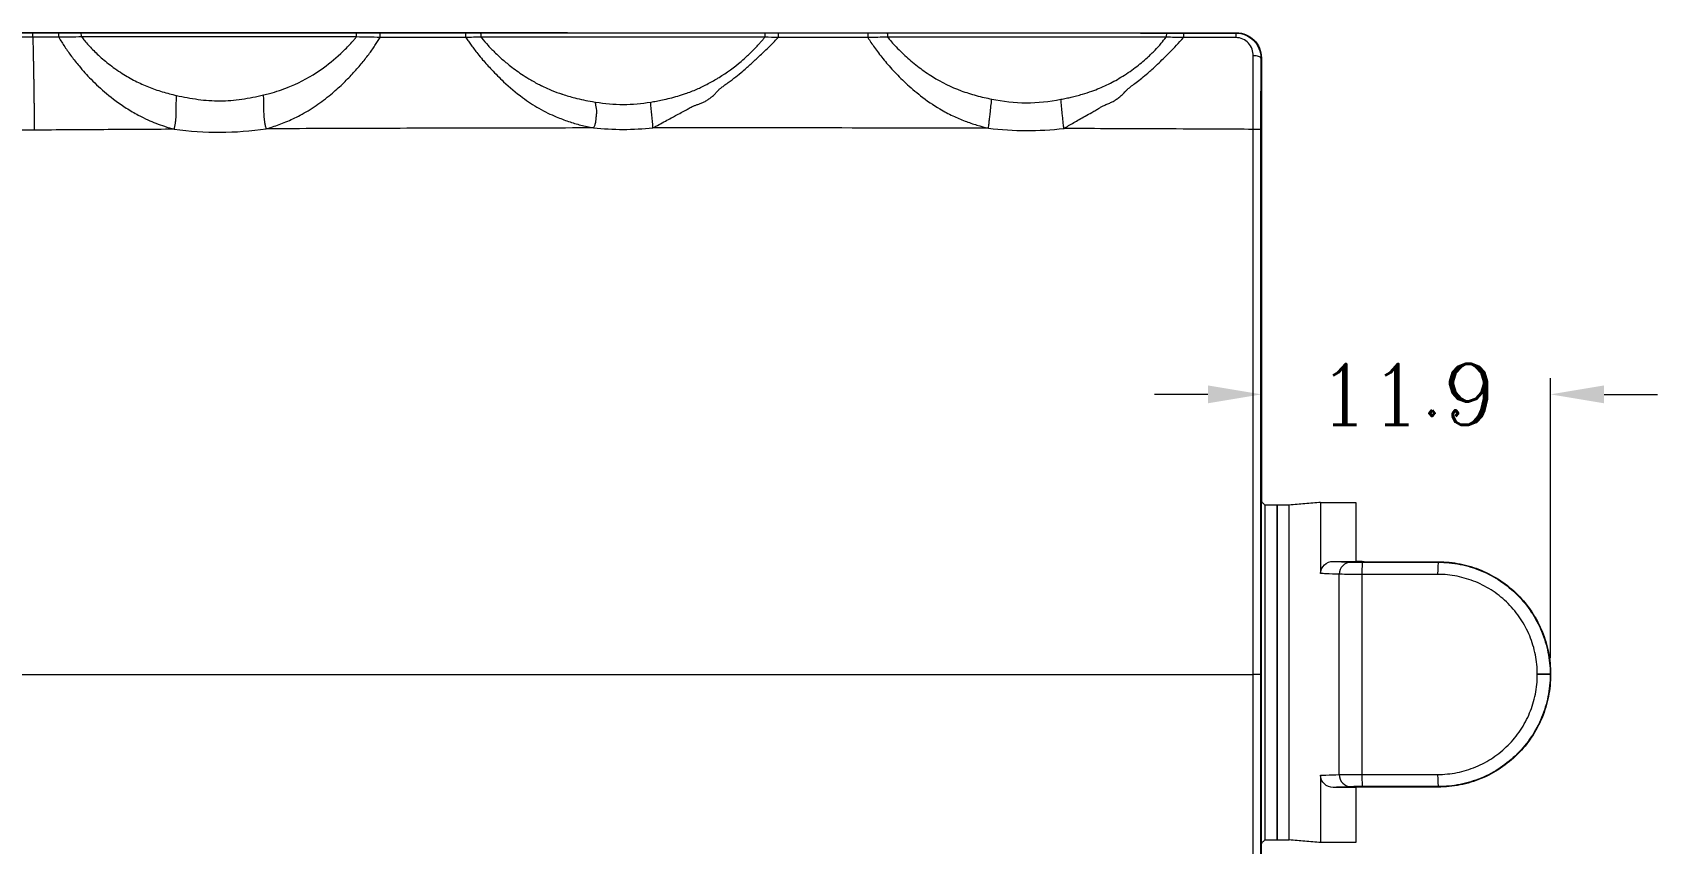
# Model space of a CAD drawing. Header units: millimetres. Extents: x -2408 to -1447, y -915 to -594.
# Drawn here: x -2339.3 to -2272.4, y -709.1 to -675.8 of the extents above; entities that cross this region are included whole.
import ezdxf

# ---------------------------------------------------------------- set-up
doc = ezdxf.new("R2010")
doc.units = ezdxf.units.MM
doc.layers.get('0').update_dxf_attribs({"linetype": 'CONTINUOUS'})
doc.layers.get('Defpoints').update_dxf_attribs({"linetype": 'CONTINUOUS'})
doc.layers.add('3', color=7, linetype='CONTINUOUS', true_color=0xffffff)
doc.styles.add('ROMANC', font='romanc.shx', dxfattribs={"bigfont": 'gbcbig.shx'})
doc.dimstyles.new('YanXiu', dxfattribs={"dimtxt": 2.5, "dimasz": 2.2, "dimexe": 0.66, "dimexo": 0.66, "dimgap": 0.66, "dimtad": 0, "dimdsep": 46, "dimtxsty": 'ROMANC', "dimcen": 0, "dimclrd": 256, "dimclre": 131, "dimclrt": 42, "dimazin": 2, "dimtfac": 1, "dimtofl": 0, "dimtmove": 0, "dimatfit": 3, "dimfxl": 0, "dimlwd": 5, "dimlwe": 5, "dimarcsym": 0})

# ---------------------------------------------------------------- blocks, each defined once
blk = doc.blocks.new('*D79')
at = {"color": 131, "lineweight": 5}
for p, q in [((1121.553, 657.045), (1121.553, 677.011)), ((1133.454, 665.505), (1133.454, 677.011))]:
    blk.add_line(p, q, dxfattribs=at)
at = {"lineweight": 5}
for p, q in [((1119.353, 676.351), (1117.153, 676.351)), ((1135.654, 676.351), (1137.854, 676.351))]:
    blk.add_line(p, q, dxfattribs=at)
for points in [[(1119.353, 676.718), (1119.353, 675.985), (1121.553, 676.351)], [(1135.654, 676.718), (1135.654, 675.985), (1133.454, 676.351)]]:
    blk.add_solid(points)
at = {"layer": 'Defpoints', "color": 0}
for p in [(1133.454, 676.351), (1133.454, 664.845, 35), (1121.553, 656.385, 35)]:
    blk.add_point(p, dxfattribs=at)
at = {"color": 42, "insert": (1127.504, 676.351), "char_height": 2.5, "attachment_point": 5, "style": 'ROMANC'}
blk.add_mtext('11.9', dxfattribs=at)

msp = doc.modelspace()

# ---------------------------------------------------------------- linework, layer by layer
at = {"layer": '3', "color": 7, "linetype": 'Continuous', "lineweight": 5}
for p, q in [((-2288.567, -695.201, 35), (-2288.567, -708.976, 35)), ((-2288.067, -708.967, 35), (-2288.067, -695.21, 35)), ((-2281.433, -697.553, 35), (-2281.433, -697.534, 35)), ((-2344.671, -702.167, 35), (-2289.055, -702.167, 35)), ((-2288.744, -702.167, 35), (-2289.055, -702.167, 35)), ((-2276.828, -702.157, 35), (-2277.357, -702.157, 35)), ((-2277.357, -702.177, 35), (-2277.357, -702.157, 35)), ((-2276.828, -702.177, 35), (-2277.357, -702.177, 35)), ((-2276.809, -702.157, 35), (-2276.828, -702.157, 35)), ((-2276.828, -702.157, 35), (-2276.828, -702.177, 35)), ((-2276.828, -702.177, 35), (-2276.809, -702.177, 35)), ((-2276.809, -702.157, 35), (-2276.809, -702.177, 35)), ((-2281.433, -706.801, 35), (-2281.433, -706.781, 35))]:
    msp.add_line(p, q, dxfattribs=at)
for centre, major_axis, ratio, start_param, end_param in [((-2289.756, -676.093, 35), (0, 0.3), 0.034292, 0.008732, 1.18412), ((-2289.036, -676.82, 35), (0.3, -0.002), 0.302537, 0.018312, 1.606648), ((-2285.02, -698.05, 35), (0.02, 0.5), 0.978113, 0.041951, 1.610555), ((-2284.554, -698.053, 35), (0, 0.5), 0.045044, 0.008758, 1.570796), ((-2281.433, -698.053, 35), (0, 0.5), 0.050222, 0.008764, 1.570796), ((-2285.02, -706.285, 35), (0.02, -0.5), 0.978113, 4.67263, 6.241234), ((-2284.554, -706.281, 35), (0, -0.5), 0.045044, 4.712389, 6.274427), ((-2281.433, -706.281, 35), (0, -0.5), 0.050222, 4.712389, 6.27446)]:
    msp.add_ellipse(centre, major_axis=major_axis, ratio=ratio, start_param=start_param, end_param=end_param, dxfattribs=at)
for points, knots in [([(-2344.791, -675.771, 35), (-2335.624, -675.773, 35), (-2326.45, -675.775, 35), (-2308.088, -675.779, 35), (-2298.91, -675.78, 35), (-2289.735, -675.782, 35)], [0, 0, 0, 0, 0.5, 0.5, 1, 1, 1, 1]), ([(-2339.274, -675.968, 35), (-2339.275, -675.914, 35), (-2339.277, -675.867, 35), (-2339.281, -675.801, 35), (-2339.284, -675.783, 35), (-2339.286, -675.783, 35)], [0, 0, 0, 0, 0.5, 0.5, 1, 1, 1, 1]), ([(-2338.203, -675.969, 35), (-2338.203, -675.914, 35), (-2338.205, -675.867, 35), (-2338.209, -675.802, 35), (-2338.211, -675.783, 35), (-2338.214, -675.783, 35)], [0, 0, 0, 0, 0.5, 0.5, 1, 1, 1, 1]), ([(-2338.203, -675.969, 35), (-2338.163, -676.033, 35), (-2338.085, -676.164, 35), (-2337.958, -676.36, 35), (-2337.823, -676.557, 35), (-2337.681, -676.754, 35), (-2337.53, -676.95, 35), (-2337.271, -677.271, 35), (-2336.858, -677.729, 35), (-2336.217, -678.322, 35), (-2335.559, -678.809, 35), (-2334.974, -679.152, 35), (-2334.562, -679.353, 35), (-2334.201, -679.505, 35), (-2333.841, -679.636, 35), (-2333.587, -679.71, 35), (-2333.454, -679.75, 35)], [0, 0, 0, 0, 0.038024, 0.076696, 0.11597, 0.155785, 0.196113, 0.236962, 0.356436, 0.493457, 0.655092, 0.746237, 0.816785, 0.873909, 0.933332, 1, 1, 1, 1]), ([(-2337.306, -675.783, 35), (-2336.366, -675.782, 35), (-2335.421, -675.782, 35), (-2333.528, -675.781, 35), (-2332.58, -675.781, 35), (-2329.732, -675.782, 35), (-2327.83, -675.783, 35), (-2325.936, -675.785, 35)], [0, 0, 0, 0, 0.25, 0.25, 0.5, 0.5, 1, 1, 1, 1]), ([(-2337.268, -675.951, 35), (-2337.271, -675.901, 35), (-2337.277, -675.858, 35), (-2337.29, -675.799, 35), (-2337.298, -675.783, 35), (-2337.306, -675.783, 35)], [0, 0, 0, 0, 0.5, 0.5, 1, 1, 1, 1]), ([(-2325.957, -675.954, 35), (-2327.841, -675.949, 35), (-2329.733, -675.95, 35), (-2332.566, -675.949, 35), (-2333.51, -675.948, 35), (-2335.393, -675.949, 35), (-2336.332, -675.949, 35), (-2337.268, -675.951, 35)], [0, 0, 0, 0, 0.5, 0.5, 0.75, 0.75, 1, 1, 1, 1]), ([(-2337.268, -675.951, 35), (-2337.224, -676.005, 35), (-2337.134, -676.119, 35), (-2336.983, -676.292, 35), (-2336.811, -676.474, 35), (-2336.617, -676.664, 35), (-2336.399, -676.86, 35), (-2336.157, -677.059, 35), (-2335.888, -677.259, 35), (-2335.524, -677.503, 35), (-2335.069, -677.764, 35), (-2334.517, -678.017, 35), (-2334.041, -678.18, 35), (-2333.654, -678.29, 35), (-2333.457, -678.337, 35), (-2333.364, -678.359, 35)], [0, 0, 0, 0, 0.046088, 0.096334, 0.150755, 0.209386, 0.272266, 0.339431, 0.410915, 0.486745, 0.619029, 0.744348, 0.871978, 0.938719, 1, 1, 1, 1]), ([(-2329.775, -678.337, 35), (-2329.694, -678.317, 35), (-2329.474, -678.263, 35), (-2329.137, -678.161, 35), (-2328.791, -678.036, 35), (-2328.162, -677.771, 35), (-2327.374, -677.303, 35), (-2326.69, -676.73, 35), (-2326.321, -676.362, 35), (-2326.166, -676.197, 35), (-2326.046, -676.061, 35), (-2325.985, -675.988, 35), (-2325.957, -675.954, 35)], [0, 0, 0, 0, 0.053763, 0.146219, 0.22807, 0.291792, 0.588506, 0.818584, 0.877217, 0.93572, 0.969995, 1, 1, 1, 1]), ([(-2329.668, -679.731, 35), (-2329.581, -679.705, 35), (-2329.403, -679.652, 35), (-2329.132, -679.557, 35), (-2328.85, -679.446, 35), (-2328.56, -679.318, 35), (-2328.255, -679.166, 35), (-2327.938, -678.986, 35), (-2327.617, -678.779, 35), (-2327.305, -678.554, 35), (-2326.938, -678.263, 35), (-2326.536, -677.903, 35), (-2326.121, -677.481, 35), (-2325.762, -677.073, 35), (-2325.454, -676.685, 35), (-2325.195, -676.322, 35), (-2325.048, -676.085, 35), (-2324.979, -675.974, 35)], [0, 0, 0, 0, 0.043731, 0.089775, 0.138242, 0.189232, 0.242768, 0.302326, 0.364872, 0.426441, 0.48836, 0.591526, 0.687663, 0.776647, 0.858408, 0.932969, 1, 1, 1, 1]), ([(-2325.957, -675.954, 35), (-2325.955, -675.904, 35), (-2325.952, -675.861, 35), (-2325.944, -675.802, 35), (-2325.94, -675.786, 35), (-2325.936, -675.785, 35)], [0, 0, 0, 0, 0.5, 0.5, 1, 1, 1, 1]), ([(-2324.979, -675.973, 35), (-2324.979, -675.919, 35), (-2324.98, -675.871, 35), (-2324.982, -675.805, 35), (-2324.983, -675.786, 35), (-2324.984, -675.786, 35)], [0, 0, 0, 0, 0.5, 0.5, 1, 1, 1, 1]), ([(-2321.446, -675.975, 35), (-2321.446, -675.92, 35), (-2321.447, -675.872, 35), (-2321.448, -675.805, 35), (-2321.449, -675.787, 35), (-2321.45, -675.786, 35)], [0, 0, 0, 0, 0.5, 0.5, 1, 1, 1, 1]), ([(-2321.446, -675.975, 35), (-2321.412, -676.028, 35), (-2321.342, -676.135, 35), (-2321.229, -676.297, 35), (-2321.103, -676.467, 35), (-2320.948, -676.666, 35), (-2320.712, -676.949, 35), (-2320.361, -677.337, 35), (-2319.829, -677.873, 35), (-2319.185, -678.414, 35), (-2318.562, -678.829, 35), (-2318.088, -679.079, 35), (-2317.683, -679.263, 35), (-2317.23, -679.431, 35), (-2316.721, -679.585, 35), (-2316.376, -679.659, 35), (-2316.204, -679.696, 35)], [0, 0, 0, 0, 0.029862, 0.060737, 0.092584, 0.128452, 0.177513, 0.26254, 0.367707, 0.520417, 0.641271, 0.703952, 0.761117, 0.841305, 0.920832, 1, 1, 1, 1]), ([(-2320.851, -675.786, 35), (-2320.846, -675.787, 35), (-2320.842, -675.804, 35), (-2320.835, -675.866, 35), (-2320.832, -675.911, 35), (-2320.83, -675.963, 35)], [0, 0, 0, 0, 0.5, 0.5, 1, 1, 1, 1]), ([(-2320.851, -675.786, 35), (-2319.875, -675.786, 35), (-2318.898, -675.786, 35), (-2316.945, -675.786, 35), (-2315.969, -675.786, 35), (-2314.016, -675.786, 35), (-2313.039, -675.786, 35), (-2311.085, -675.787, 35), (-2310.108, -675.788, 35), (-2309.131, -675.789, 35)], [0, 0, 0, 0, 0.25, 0.25, 0.5, 0.5, 0.75, 0.75, 1, 1, 1, 1]), ([(-2309.15, -675.966, 35), (-2310.122, -675.964, 35), (-2311.095, -675.964, 35), (-2313.043, -675.964, 35), (-2314.016, -675.964, 35), (-2315.965, -675.964, 35), (-2316.939, -675.963, 35), (-2318.886, -675.963, 35), (-2319.858, -675.962, 35), (-2320.83, -675.963, 35)], [0, 0, 0, 0, 0.25, 0.25, 0.5, 0.5, 0.75, 0.75, 1, 1, 1, 1]), ([(-2320.83, -675.963, 35), (-2320.82, -675.976, 35), (-2320.727, -676.091, 35), (-2320.532, -676.315, 35), (-2320.274, -676.578, 35), (-2320.084, -676.755, 35), (-2319.884, -676.934, 35), (-2319.577, -677.191, 35), (-2319.174, -677.479, 35), (-2318.755, -677.74, 35), (-2318.504, -677.877, 35), (-2318.346, -677.955, 35), (-2318.228, -678.012, 35), (-2317.983, -678.125, 35), (-2317.713, -678.23, 35), (-2317.535, -678.29, 35), (-2317.496, -678.304, 35), (-2317.481, -678.309, 35), (-2317.309, -678.367, 35), (-2316.9, -678.485, 35), (-2316.447, -678.58, 35), (-2316.159, -678.626, 35), (-2316.116, -678.632, 35), (-2316.113, -678.632, 35)], [0, 0, 0, 0, 0.009028, 0.083222, 0.1645, 0.211318, 0.22542, 0.310527, 0.428173, 0.492536, 0.57589, 0.581583, 0.587093, 0.646193, 0.726655, 0.742174, 0.746624, 0.748733, 0.750631, 0.843947, 0.976781, 0.998358, 1, 1, 1, 1]), ([(-2313.845, -678.63, 35), (-2313.767, -678.618, 35), (-2313.606, -678.592, 35), (-2313.342, -678.54, 35), (-2313.049, -678.472, 35), (-2312.733, -678.386, 35), (-2312.361, -678.267, 35), (-2311.957, -678.111, 35), (-2311.516, -677.902, 35), (-2311.215, -677.733, 35), (-2310.733, -677.437, 35), (-2310.311, -677.128, 35), (-2309.901, -676.763, 35), (-2309.701, -676.573, 35), (-2309.548, -676.42, 35), (-2309.434, -676.297, 35), (-2309.372, -676.228, 35), (-2309.316, -676.164, 35), (-2309.238, -676.074, 35), (-2309.178, -676, 35), (-2309.15, -675.966, 35)], [0, 0, 0, 0, 0.042308, 0.087383, 0.144582, 0.204167, 0.263544, 0.354407, 0.436939, 0.526383, 0.540293, 0.742988, 0.808334, 0.840514, 0.894759, 0.9274, 0.933559, 0.946416, 0.975094, 1, 1, 1, 1]), ([(-2313.751, -679.694, 35), (-2313.668, -679.648, 35), (-2313.496, -679.553, 35), (-2313.244, -679.419, 35), (-2313.018, -679.296, 35), (-2312.807, -679.176, 35), (-2312.595, -679.068, 35), (-2312.392, -678.96, 35), (-2312.246, -678.873, 35), (-2312.138, -678.816, 35), (-2312.042, -678.776, 35), (-2311.929, -678.734, 35), (-2311.801, -678.693, 35), (-2311.668, -678.638, 35), (-2311.538, -678.567, 35), (-2311.413, -678.483, 35), (-2311.291, -678.385, 35), (-2311.187, -678.284, 35), (-2311.104, -678.195, 35), (-2311.045, -678.134, 35), (-2311.001, -678.087, 35), (-2310.933, -678.034, 35), (-2310.818, -677.947, 35), (-2310.609, -677.799, 35), (-2310.346, -677.6, 35), (-2310.086, -677.388, 35), (-2309.876, -677.206, 35), (-2309.655, -677, 35), (-2309.369, -676.731, 35), (-2308.985, -676.384, 35), (-2308.735, -676.121, 35), (-2308.601, -675.979, 35)], [0, 0, 0, 0, 0.043911, 0.091385, 0.132139, 0.163357, 0.204102, 0.24261, 0.26967, 0.283211, 0.299277, 0.31797, 0.339283, 0.361589, 0.384372, 0.40777, 0.431907, 0.456894, 0.475408, 0.48864, 0.49658, 0.505437, 0.52892, 0.563673, 0.624833, 0.682717, 0.721027, 0.755062, 0.825255, 0.906359, 1, 1, 1, 1]), ([(-2309.131, -675.789, 35), (-2309.135, -675.789, 35), (-2309.139, -675.806, 35), (-2309.145, -675.869, 35), (-2309.148, -675.914, 35), (-2309.15, -675.965, 35)], [0, 0, 0, 0, 0.5, 0.5, 1, 1, 1, 1]), ([(-2308.602, -675.789, 35), (-2308.602, -675.79, 35), (-2308.602, -675.808, 35), (-2308.603, -675.875, 35), (-2308.603, -675.923, 35), (-2308.603, -675.977, 35)], [0, 0, 0, 0, 0.5, 0.5, 1, 1, 1, 1]), ([(-2304.905, -675.79, 35), (-2304.905, -675.79, 35), (-2304.906, -675.809, 35), (-2304.907, -675.875, 35), (-2304.907, -675.923, 35), (-2304.908, -675.978, 35)], [0, 0, 0, 0, 0.5, 0.5, 1, 1, 1, 1]), ([(-2304.908, -675.978, 35), (-2304.866, -676.045, 35), (-2304.778, -676.183, 35), (-2304.632, -676.394, 35), (-2304.467, -676.617, 35), (-2304.284, -676.849, 35), (-2304.08, -677.09, 35), (-2303.856, -677.339, 35), (-2303.611, -677.596, 35), (-2303.343, -677.856, 35), (-2303.05, -678.118, 35), (-2302.596, -678.491, 35), (-2302.052, -678.867, 35), (-2301.431, -679.198, 35), (-2300.918, -679.413, 35), (-2300.428, -679.583, 35), (-2300.101, -679.668, 35), (-2299.941, -679.71, 35)], [0, 0, 0, 0, 0.038653, 0.080327, 0.12492, 0.172295, 0.222425, 0.275378, 0.331217, 0.38988, 0.451285, 0.515386, 0.664611, 0.75875, 0.842833, 0.923131, 1, 1, 1, 1]), ([(-2304.114, -675.79, 35), (-2302.192, -675.789, 35), (-2300.271, -675.788, 35), (-2297.394, -675.789, 35), (-2296.435, -675.789, 35), (-2294.519, -675.79, 35), (-2293.561, -675.791, 35), (-2292.603, -675.792, 35)], [0, 0, 0, 0, 0.5, 0.5, 0.75, 0.75, 1, 1, 1, 1]), ([(-2304.113, -675.79, 35), (-2304.109, -675.79, 35), (-2304.105, -675.807, 35), (-2304.099, -675.868, 35), (-2304.096, -675.912, 35), (-2304.094, -675.963, 35)], [0, 0, 0, 0, 0.5, 0.5, 1, 1, 1, 1]), ([(-2292.635, -675.964, 35), (-2293.585, -675.962, 35), (-2294.538, -675.962, 35), (-2296.447, -675.962, 35), (-2297.403, -675.962, 35), (-2300.271, -675.962, 35), (-2302.186, -675.96, 35), (-2304.094, -675.963, 35)], [0, 0, 0, 0, 0.25, 0.25, 0.5, 0.5, 1, 1, 1, 1]), ([(-2304.094, -675.963, 35), (-2304.052, -676.013, 35), (-2303.96, -676.125, 35), (-2303.782, -676.323, 35), (-2303.568, -676.542, 35), (-2303.238, -676.852, 35), (-2302.81, -677.209, 35), (-2302.081, -677.713, 35), (-2301.384, -678.061, 35), (-2300.762, -678.271, 35), (-2300.445, -678.363, 35), (-2300.127, -678.443, 35), (-2299.913, -678.487, 35), (-2299.808, -678.508, 35)], [0, 0, 0, 0, 0.040247, 0.088155, 0.161118, 0.224366, 0.358278, 0.489857, 0.745427, 0.808981, 0.872652, 0.937722, 1, 1, 1, 1]), ([(-2296.963, -678.518, 35), (-2296.891, -678.504, 35), (-2296.748, -678.476, 35), (-2296.533, -678.428, 35), (-2296.308, -678.372, 35), (-2296.024, -678.293, 35), (-2295.605, -678.158, 35), (-2295.068, -677.939, 35), (-2294.471, -677.614, 35), (-2293.91, -677.234, 35), (-2293.449, -676.851, 35), (-2293.099, -676.51, 35), (-2292.844, -676.23, 35), (-2292.701, -676.048, 35), (-2292.635, -675.964, 35)], [0, 0, 0, 0, 0.042028, 0.084523, 0.127479, 0.175857, 0.254791, 0.38194, 0.510707, 0.647617, 0.774893, 0.860694, 0.9357, 1, 1, 1, 1]), ([(-2296.843, -679.719, 35), (-2296.778, -679.679, 35), (-2296.643, -679.596, 35), (-2296.43, -679.472, 35), (-2296.199, -679.342, 35), (-2295.952, -679.205, 35), (-2295.722, -679.078, 35), (-2295.532, -678.968, 35), (-2295.395, -678.885, 35), (-2295.277, -678.81, 35), (-2295.142, -678.748, 35), (-2294.994, -678.69, 35), (-2294.844, -678.623, 35), (-2294.707, -678.542, 35), (-2294.573, -678.447, 35), (-2294.446, -678.338, 35), (-2294.339, -678.229, 35), (-2294.259, -678.147, 35), (-2294.208, -678.095, 35), (-2294.143, -678.042, 35), (-2294.032, -677.954, 35), (-2293.851, -677.818, 35), (-2293.628, -677.642, 35), (-2293.412, -677.459, 35), (-2293.19, -677.273, 35), (-2292.977, -677.07, 35), (-2292.735, -676.832, 35), (-2292.475, -676.575, 35), (-2292.197, -676.29, 35), (-2292.014, -676.086, 35), (-2291.919, -675.979, 35)], [0, 0, 0, 0, 0.036481, 0.075714, 0.117778, 0.162755, 0.210715, 0.243029, 0.267743, 0.286859, 0.309871, 0.338199, 0.362843, 0.388142, 0.414245, 0.441285, 0.468279, 0.487151, 0.496233, 0.503167, 0.527492, 0.563692, 0.611982, 0.663493, 0.699871, 0.75151, 0.805471, 0.86455, 0.929199, 1, 1, 1, 1]), ([(-2292.603, -675.792, 35), (-2292.61, -675.792, 35), (-2292.616, -675.809, 35), (-2292.627, -675.869, 35), (-2292.632, -675.913, 35), (-2292.635, -675.964, 35)], [0, 0, 0, 0, 0.5, 0.5, 1, 1, 1, 1]), ([(-2291.91, -675.792, 35), (-2291.912, -675.793, 35), (-2291.914, -675.811, 35), (-2291.917, -675.877, 35), (-2291.918, -675.925, 35), (-2291.918, -675.979, 35)], [0, 0, 0, 0, 0.5, 0.5, 1, 1, 1, 1]), ([(-2289.046, -676.729, 35), (-2289.045, -676.633, 35), (-2289.062, -676.54, 35), (-2289.13, -676.363, 35), (-2289.179, -676.281, 35), (-2289.309, -676.14, 35), (-2289.388, -676.082, 35), (-2289.566, -676.001, 35), (-2289.664, -675.979, 35), (-2289.765, -675.979, 35)], [0, 0, 0, 0, 0.25, 0.25, 0.5, 0.5, 0.75, 0.75, 1, 1, 1, 1]), ([(-2289.756, -675.793, 35), (-2289.48, -675.793, 35), (-2289.214, -675.908, 35), (-2288.934, -676.194, 35), (-2288.861, -676.307, 35), (-2288.761, -676.554, 35), (-2288.735, -676.685, 35), (-2288.736, -676.82, 35)], [0, 0, 0, 0, 0.5, 0.5, 0.75, 0.75, 1, 1, 1, 1]), ([(-2289.735, -675.782, 35), (-2289.6, -675.782, 35), (-2289.467, -675.809, 35), (-2289.219, -675.912, 35), (-2289.106, -675.988, 35), (-2288.822, -676.271, 35), (-2288.711, -676.537, 35), (-2288.711, -676.807, 35)], [0, 0, 0, 0, 0.25, 0.25, 0.5, 0.5, 1, 1, 1, 1]), ([(-2289.055, -679.754, 35), (-2289.055, -679.241, 35), (-2289.054, -678.731, 35), (-2289.051, -677.719, 35), (-2289.049, -677.218, 35), (-2289.046, -676.729, 35)], [0, 0, 0, 0, 0.5, 0.5, 1, 1, 1, 1]), ([(-2288.736, -676.82, 35), (-2288.738, -677.295, 35), (-2288.74, -677.78, 35), (-2288.743, -678.762, 35), (-2288.744, -679.256, 35), (-2288.744, -679.754, 35)], [0, 0, 0, 0, 0.5, 0.5, 1, 1, 1, 1]), ([(-2288.711, -676.807, 35), (-2288.715, -676.809, 35), (-2288.719, -676.811, 35), (-2288.727, -676.816, 35), (-2288.731, -676.818, 35), (-2288.736, -676.82, 35)], [0, 0, 0, 0, 0.473784, 0.473784, 1, 1, 1, 1]), ([(-2333.454, -679.75, 35), (-2333.444, -679.704, 35), (-2333.423, -679.614, 35), (-2333.401, -679.476, 35), (-2333.385, -679.337, 35), (-2333.374, -679.197, 35), (-2333.37, -679.025, 35), (-2333.369, -678.822, 35), (-2333.366, -678.589, 35), (-2333.364, -678.436, 35), (-2333.364, -678.359, 35)], [0, 0, 0, 0, 0.098543, 0.197315, 0.296482, 0.396202, 0.49662, 0.664617, 0.832459, 1, 1, 1, 1]), ([(-2333.364, -678.359, 35), (-2333.067, -678.426, 35), (-2332.77, -678.481, 35), (-2332.174, -678.559, 35), (-2331.875, -678.582, 35), (-2331.275, -678.579, 35), (-2330.974, -678.552, 35), (-2330.37, -678.467, 35), (-2330.071, -678.408, 35), (-2329.775, -678.337, 35)], [0, 0, 0, 0, 0.25, 0.25, 0.5, 0.5, 0.75, 0.75, 1, 1, 1, 1]), ([(-2329.668, -679.731, 35), (-2329.679, -679.686, 35), (-2329.702, -679.595, 35), (-2329.726, -679.457, 35), (-2329.745, -679.318, 35), (-2329.756, -679.178, 35), (-2329.762, -679.006, 35), (-2329.764, -678.803, 35), (-2329.769, -678.569, 35), (-2329.773, -678.415, 35), (-2329.775, -678.337, 35)], [0, 0, 0, 0, 0.099346, 0.198245, 0.297075, 0.396205, 0.495993, 0.663377, 0.831375, 1, 1, 1, 1]), ([(-2316.204, -679.696, 35), (-2316.192, -679.68, 35), (-2316.17, -679.648, 35), (-2316.144, -679.597, 35), (-2316.124, -679.532, 35), (-2316.109, -679.461, 35), (-2316.096, -679.39, 35), (-2316.093, -679.324, 35), (-2316.085, -679.252, 35), (-2316.071, -679.148, 35), (-2316.056, -679.028, 35), (-2316.069, -678.922, 35), (-2316.089, -678.848, 35), (-2316.098, -678.785, 35), (-2316.107, -678.712, 35), (-2316.111, -678.66, 35), (-2316.113, -678.632, 35)], [0, 0, 0, 0, 0.054361, 0.106116, 0.15624, 0.239258, 0.303791, 0.354665, 0.419244, 0.502218, 0.64356, 0.747322, 0.796231, 0.854556, 0.922451, 1, 1, 1, 1]), ([(-2316.113, -678.632, 35), (-2315.736, -678.69, 35), (-2315.356, -678.729, 35), (-2314.592, -678.727, 35), (-2314.217, -678.688, 35), (-2313.845, -678.63, 35)], [0, 0, 0, 0, 0.5, 0.5, 1, 1, 1, 1]), ([(-2299.941, -679.71, 35), (-2299.934, -679.642, 35), (-2299.919, -679.508, 35), (-2299.897, -679.306, 35), (-2299.871, -679.072, 35), (-2299.842, -678.805, 35), (-2299.819, -678.607, 35), (-2299.808, -678.508, 35)], [0, 0, 0, 0, 0.166483, 0.333193, 0.500018, 0.7502, 1, 1, 1, 1]), ([(-2299.808, -678.508, 35), (-2299.344, -678.598, 35), (-2298.873, -678.66, 35), (-2297.909, -678.665, 35), (-2297.434, -678.605, 35), (-2296.963, -678.518, 35)], [0, 0, 0, 0, 0.5, 0.5, 1, 1, 1, 1]), ([(-2296.843, -679.719, 35), (-2296.85, -679.652, 35), (-2296.864, -679.517, 35), (-2296.884, -679.316, 35), (-2296.908, -679.081, 35), (-2296.934, -678.814, 35), (-2296.953, -678.616, 35), (-2296.963, -678.518, 35)], [0, 0, 0, 0, 0.166673, 0.333345, 0.500018, 0.750009, 1, 1, 1, 1]), ([(-2333.454, -679.75, 35), (-2334.419, -679.755, 35), (-2336.34, -679.766, 35), (-2338.259, -679.779, 35), (-2339.214, -679.785, 35)], [0, 0, 0, 0, 0.502801, 1, 1, 1, 1]), ([(-2333.454, -679.75, 35), (-2332.822, -679.827, 35), (-2332.191, -679.877, 35), (-2330.929, -679.87, 35), (-2330.299, -679.815, 35), (-2329.668, -679.731, 35)], [0, 0, 0, 0, 0.5, 0.5, 1, 1, 1, 1]), ([(-2316.204, -679.696, 35), (-2316.971, -679.697, 35), (-2318.497, -679.699, 35), (-2320.775, -679.703, 35), (-2323.03, -679.708, 35), (-2325.263, -679.715, 35), (-2327.473, -679.722, 35), (-2328.939, -679.728, 35), (-2329.668, -679.731, 35)], [0, 0, 0, 0, 0.170817, 0.339974, 0.507471, 0.673307, 0.837484, 1, 1, 1, 1]), ([(-2316.204, -679.696, 35), (-2315.795, -679.732, 35), (-2315.386, -679.754, 35), (-2314.569, -679.753, 35), (-2314.16, -679.73, 35), (-2313.751, -679.694, 35)], [0, 0, 0, 0, 0.5, 0.5, 1, 1, 1, 1]), ([(-2299.941, -679.71, 35), (-2302.242, -679.703, 35), (-2306.845, -679.694, 35), (-2311.449, -679.693, 35), (-2313.751, -679.694, 35)], [0, 0, 0, 0, 0.500006, 1, 1, 1, 1]), ([(-2299.941, -679.71, 35), (-2299.425, -679.766, 35), (-2298.909, -679.803, 35), (-2297.876, -679.807, 35), (-2297.36, -679.772, 35), (-2296.843, -679.719, 35)], [0, 0, 0, 0, 0.5, 0.5, 1, 1, 1, 1]), ([(-2289.055, -679.754, 35), (-2289.547, -679.751, 35), (-2290.787, -679.745, 35), (-2292.71, -679.736, 35), (-2294.815, -679.727, 35), (-2296.171, -679.722, 35), (-2296.843, -679.719, 35)], [0, 0, 0, 0, 0.189555, 0.477698, 0.740963, 1, 1, 1, 1]), ([(-2288.744, -679.754, 35), (-2288.745, -679.754, 35), (-2288.78, -679.754, 35), (-2288.895, -679.754, 35), (-2288.976, -679.754, 35), (-2289.055, -679.754, 35)], [0, 0, 0, 0, 0.5, 0.5, 1, 1, 1, 1]), ([(-2289.055, -702.167, 35), (-2289.055, -701.967, 35), (-2289.055, -701.767, 35), (-2289.055, -700.767, 35), (-2289.055, -699.967, 35), (-2289.055, -695.967, 35), (-2289.055, -692.767, 35), (-2289.055, -686.296, 35), (-2289.055, -683.025, 35), (-2289.055, -679.754, 35)], [0, 0, 0, 0, 0.02677, 0.02677, 0.133849, 0.133849, 0.562165, 0.562165, 1, 1, 1, 1]), ([(-2288.711, -695.057, 35), (-2288.694, -695.075, 35), (-2288.676, -695.092, 35), (-2288.629, -695.139, 35), (-2288.598, -695.17, 35), (-2288.567, -695.201, 35)], [0, 0, 0, 0, 0.358652, 0.358652, 1, 1, 1, 1]), ([(-2288.067, -695.21, 35), (-2288.198, -695.21, 35), (-2288.326, -695.209, 35), (-2288.51, -695.205, 35), (-2288.565, -695.203, 35), (-2288.567, -695.201, 35)], [0, 0, 0, 0, 0.5, 0.5, 1, 1, 1, 1]), ([(-2287.568, -695.203, 35), (-2287.592, -695.205, 35), (-2287.654, -695.207, 35), (-2287.832, -695.209, 35), (-2287.943, -695.21, 35), (-2288.057, -695.21, 35)], [0, 0, 0, 0, 0.5, 0.5, 1, 1, 1, 1]), ([(-2288.057, -695.21, 35), (-2288.057, -695.326, 35), (-2288.057, -695.442, 35), (-2288.057, -695.891, 35), (-2288.057, -696.224, 35), (-2288.057, -697.891, 35), (-2288.057, -699.224, 35), (-2288.057, -703.297, 35), (-2288.057, -706.037, 35), (-2288.057, -708.84, 35), (-2288.057, -708.904, 35), (-2288.057, -708.967, 35)], [0, 0, 0, 0, 0.025274, 0.025274, 0.097964, 0.097964, 0.388724, 0.388724, 0.986208, 0.986208, 1, 1, 1, 1]), ([(-2286.272, -695.098, 35), (-2286.488, -695.115, 35), (-2286.704, -695.133, 35), (-2287.136, -695.168, 35), (-2287.352, -695.186, 35), (-2287.568, -695.203, 35)], [0, 0, 0, 0, 0.5, 0.5, 1, 1, 1, 1]), ([(-2287.568, -708.973, 35), (-2287.568, -708.908, 35), (-2287.568, -708.842, 35), (-2287.568, -708.444, 35), (-2287.568, -708.11, 35), (-2287.568, -706.444, 35), (-2287.568, -705.11, 35), (-2287.568, -702.407, 35), (-2287.568, -701.037, 35), (-2287.568, -698.297, 35), (-2287.568, -696.927, 35), (-2287.568, -695.439, 35), (-2287.568, -695.321, 35), (-2287.568, -695.203, 35)], [0, 0, 0, 0, 0.014257, 0.014257, 0.086877, 0.086877, 0.377359, 0.377359, 0.675816, 0.675816, 0.974272, 0.974272, 1, 1, 1, 1]), ([(-2286.272, -695.098, 35), (-2286.272, -695.578, 35), (-2286.272, -696.059, 35), (-2286.272, -697.032, 35), (-2286.272, -697.526, 35), (-2286.272, -698.019, 35)], [0, 0, 0, 0, 0.493456, 0.493456, 1, 1, 1, 1]), ([(-2284.827, -695.098, 35), (-2284.827, -695.578, 35), (-2284.827, -696.059, 35), (-2284.827, -696.866, 35), (-2284.827, -697.193, 35), (-2284.827, -697.52, 35)], [0, 0, 0, 0, 0.595095, 0.595095, 1, 1, 1, 1]), ([(-2286.272, -698.019, 35), (-2286.272, -697.885, 35), (-2286.214, -697.754, 35), (-2286.023, -697.572, 35), (-2285.891, -697.52, 35), (-2285.757, -697.52, 35)], [0, 0, 0, 0, 0.5, 0.5, 1, 1, 1, 1]), ([(-2285.757, -697.52, 35), (-2285.688, -697.523, 35), (-2285.618, -697.525, 35), (-2285.373, -697.535, 35), (-2285.197, -697.543, 35), (-2285.02, -697.55, 35)], [0, 0, 0, 0, 0.282252, 0.282252, 1, 1, 1, 1]), ([(-2284.483, -697.534, 35), (-2284.591, -697.529, 35), (-2284.698, -697.525, 35), (-2284.813, -697.52, 35), (-2284.82, -697.52, 35), (-2284.827, -697.52, 35)], [0, 0, 0, 0, 0.937505, 0.937505, 1, 1, 1, 1]), ([(-2285.509, -698.05, 35), (-2285.695, -698.042, 35), (-2285.88, -698.035, 35), (-2286.134, -698.024, 35), (-2286.203, -698.022, 35), (-2286.272, -698.019, 35)], [0, 0, 0, 0, 0.729767, 0.729767, 1, 1, 1, 1]), ([(-2284.576, -698.053, 35), (-2284.797, -698.053, 35), (-2285.01, -698.053, 35), (-2285.346, -698.052, 35), (-2285.463, -698.051, 35), (-2285.509, -698.05, 35)], [0, 0, 0, 0, 0.5, 0.5, 1, 1, 1, 1]), ([(-2285.509, -706.285, 35), (-2285.509, -705.349, 35), (-2285.509, -704.414, 35), (-2285.509, -701.669, 35), (-2285.509, -699.859, 35), (-2285.509, -698.05, 35)], [0, 0, 0, 0, 0.340744, 0.340744, 1, 1, 1, 1]), ([(-2285.02, -697.55, 35), (-2284.997, -697.551, 35), (-2284.939, -697.552, 35), (-2284.771, -697.553, 35), (-2284.664, -697.553, 35), (-2284.554, -697.553, 35)], [0, 0, 0, 0, 0.5, 0.5, 1, 1, 1, 1]), ([(-2284.576, -698.053, 35), (-2284.576, -698.555, 35), (-2284.576, -699.056, 35), (-2284.576, -701.799, 35), (-2284.576, -704.04, 35), (-2284.576, -706.281, 35)], [0, 0, 0, 0, 0.182826, 0.182826, 1, 1, 1, 1]), ([(-2277.357, -702.157, 35), (-2277.357, -701.886, 35), (-2277.384, -701.62, 35), (-2277.488, -701.095, 35), (-2277.566, -700.835, 35), (-2277.772, -700.338, 35), (-2277.898, -700.102, 35), (-2278.195, -699.656, 35), (-2278.368, -699.445, 35), (-2278.746, -699.067, 35), (-2278.953, -698.897, 35), (-2279.401, -698.597, 35), (-2279.639, -698.469, 35), (-2280.132, -698.264, 35), (-2280.39, -698.186, 35), (-2280.919, -698.08, 35), (-2281.187, -698.053, 35), (-2281.458, -698.053, 35)], [0, 0, 0, 0, 0.125, 0.125, 0.25, 0.25, 0.375, 0.375, 0.5, 0.5, 0.625, 0.625, 0.75, 0.75, 0.875, 0.875, 1, 1, 1, 1]), ([(-2281.433, -697.534, 35), (-2281.13, -697.534, 35), (-2280.825, -697.564, 35), (-2280.231, -697.682, 35), (-2279.944, -697.77, 35), (-2279.386, -698.001, 35), (-2279.115, -698.146, 35), (-2278.61, -698.483, 35), (-2278.373, -698.678, 35), (-2277.947, -699.105, 35), (-2277.756, -699.338, 35), (-2277.419, -699.843, 35), (-2277.275, -700.112, 35), (-2277.045, -700.669, 35), (-2276.957, -700.96, 35), (-2276.839, -701.557, 35), (-2276.809, -701.857, 35), (-2276.809, -702.157, 35)], [0, 0, 0, 0, 0.125, 0.125, 0.25, 0.25, 0.375, 0.375, 0.5, 0.5, 0.625, 0.625, 0.75, 0.75, 0.875, 0.875, 1, 1, 1, 1]), ([(-2281.433, -697.553, 35), (-2281.131, -697.553, 35), (-2280.829, -697.583, 35), (-2280.234, -697.702, 35), (-2279.945, -697.79, 35), (-2279.391, -698.02, 35), (-2279.124, -698.163, 35), (-2278.621, -698.499, 35), (-2278.389, -698.69, 35), (-2277.965, -699.114, 35), (-2277.77, -699.351, 35), (-2277.436, -699.851, 35), (-2277.295, -700.116, 35), (-2277.064, -700.673, 35), (-2276.975, -700.966, 35), (-2276.858, -701.554, 35), (-2276.828, -701.853, 35), (-2276.828, -702.157, 35)], [0, 0, 0, 0, 0.125, 0.125, 0.25, 0.25, 0.375, 0.375, 0.5, 0.5, 0.625, 0.625, 0.75, 0.75, 0.875, 0.875, 1, 1, 1, 1]), ([(-2289.055, -724.581, 35), (-2289.055, -724.381, 35), (-2289.055, -724.181, 35), (-2289.055, -723.181, 35), (-2289.055, -722.381, 35), (-2289.055, -718.381, 35), (-2289.055, -715.181, 35), (-2289.055, -708.709, 35), (-2289.055, -705.438, 35), (-2289.055, -702.167, 35)], [0, 0, 0, 0, 0.02677, 0.02677, 0.133849, 0.133849, 0.562165, 0.562165, 1, 1, 1, 1]), ([(-2281.458, -706.281, 35), (-2281.187, -706.281, 35), (-2280.921, -706.255, 35), (-2280.397, -706.151, 35), (-2280.137, -706.072, 35), (-2279.641, -705.866, 35), (-2279.405, -705.74, 35), (-2278.96, -705.443, 35), (-2278.749, -705.27, 35), (-2278.37, -704.892, 35), (-2278.201, -704.685, 35), (-2277.901, -704.237, 35), (-2277.773, -703.998, 35), (-2277.568, -703.505, 35), (-2277.489, -703.247, 35), (-2277.384, -702.716, 35), (-2277.357, -702.448, 35), (-2277.357, -702.177, 35)], [0, 0, 0, 0, 0.125, 0.125, 0.25, 0.25, 0.375, 0.375, 0.5, 0.5, 0.625, 0.625, 0.75, 0.75, 0.875, 0.875, 1, 1, 1, 1]), ([(-2276.828, -702.177, 35), (-2276.828, -702.479, 35), (-2276.858, -702.782, 35), (-2276.977, -703.377, 35), (-2277.066, -703.667, 35), (-2277.296, -704.221, 35), (-2277.439, -704.489, 35), (-2277.776, -704.991, 35), (-2277.967, -705.223, 35), (-2278.392, -705.647, 35), (-2278.629, -705.841, 35), (-2279.129, -706.175, 35), (-2279.393, -706.316, 35), (-2279.95, -706.547, 35), (-2280.243, -706.635, 35), (-2280.83, -706.752, 35), (-2281.131, -706.781, 35), (-2281.433, -706.781, 35)], [0, 0, 0, 0, 0.125, 0.125, 0.25, 0.25, 0.375, 0.375, 0.5, 0.5, 0.625, 0.625, 0.75, 0.75, 0.875, 0.875, 1, 1, 1, 1]), ([(-2276.809, -702.177, 35), (-2276.809, -702.483, 35), (-2276.84, -702.784, 35), (-2276.957, -703.375, 35), (-2277.046, -703.669, 35), (-2277.279, -704.229, 35), (-2277.421, -704.495, 35), (-2277.757, -704.998, 35), (-2277.953, -705.236, 35), (-2278.38, -705.662, 35), (-2278.613, -705.854, 35), (-2279.119, -706.191, 35), (-2279.388, -706.335, 35), (-2279.945, -706.565, 35), (-2280.236, -706.653, 35), (-2280.833, -706.772, 35), (-2281.132, -706.801, 35), (-2281.433, -706.801, 35)], [0, 0, 0, 0, 0.125, 0.125, 0.25, 0.25, 0.375, 0.375, 0.5, 0.5, 0.625, 0.625, 0.75, 0.75, 0.875, 0.875, 1, 1, 1, 1]), ([(-2286.272, -706.316, 35), (-2286.202, -706.313, 35), (-2286.133, -706.31, 35), (-2285.879, -706.3, 35), (-2285.694, -706.292, 35), (-2285.509, -706.285, 35)], [0, 0, 0, 0, 0.272698, 0.272698, 1, 1, 1, 1]), ([(-2286.272, -706.316, 35), (-2286.272, -706.482, 35), (-2286.272, -706.648, 35), (-2286.272, -707.469, 35), (-2286.272, -708.123, 35), (-2286.272, -708.878, 35), (-2286.272, -708.978, 35), (-2286.272, -709.079, 35)], [0, 0, 0, 0, 0.180559, 0.180559, 0.890759, 0.890759, 1, 1, 1, 1]), ([(-2285.757, -706.815, 35), (-2285.891, -706.815, 35), (-2286.022, -706.763, 35), (-2286.214, -706.58, 35), (-2286.272, -706.45, 35), (-2286.272, -706.316, 35)], [0, 0, 0, 0, 0.5, 0.5, 1, 1, 1, 1]), ([(-2285.02, -706.785, 35), (-2285.09, -706.787, 35), (-2285.159, -706.79, 35), (-2285.405, -706.8, 35), (-2285.581, -706.807, 35), (-2285.757, -706.815, 35)], [0, 0, 0, 0, 0.282252, 0.282252, 1, 1, 1, 1]), ([(-2284.827, -706.815, 35), (-2285.059, -706.815, 35), (-2285.291, -706.815, 35), (-2285.601, -706.815, 35), (-2285.679, -706.815, 35), (-2285.757, -706.815, 35)], [0, 0, 0, 0, 0.749014, 0.749014, 1, 1, 1, 1]), ([(-2285.509, -706.285, 35), (-2285.463, -706.284, 35), (-2285.346, -706.283, 35), (-2285.009, -706.282, 35), (-2284.797, -706.281, 35), (-2284.576, -706.281, 35)], [0, 0, 0, 0, 0.5, 0.5, 1, 1, 1, 1]), ([(-2284.554, -706.781, 35), (-2284.664, -706.781, 35), (-2284.77, -706.782, 35), (-2284.939, -706.783, 35), (-2284.997, -706.784, 35), (-2285.02, -706.785, 35)], [0, 0, 0, 0, 0.5, 0.5, 1, 1, 1, 1]), ([(-2284.483, -706.801, 35), (-2284.591, -706.805, 35), (-2284.698, -706.809, 35), (-2284.813, -706.814, 35), (-2284.82, -706.814, 35), (-2284.827, -706.815, 35)], [0, 0, 0, 0, 0.937505, 0.937505, 1, 1, 1, 1]), ([(-2284.827, -706.815, 35), (-2284.827, -707.142, 35), (-2284.827, -707.468, 35), (-2284.827, -708.223, 35), (-2284.827, -708.651, 35), (-2284.827, -709.079, 35)], [0, 0, 0, 0, 0.433152, 0.433152, 1, 1, 1, 1]), ([(-2288.711, -709.119, 35), (-2288.694, -709.102, 35), (-2288.676, -709.085, 35), (-2288.629, -709.037, 35), (-2288.598, -709.006, 35), (-2288.567, -708.976, 35)], [0, 0, 0, 0, 0.358651, 0.358651, 1, 1, 1, 1]), ([(-2288.567, -708.976, 35), (-2288.565, -708.973, 35), (-2288.51, -708.971, 35), (-2288.326, -708.968, 35), (-2288.198, -708.967, 35), (-2288.067, -708.967, 35)], [0, 0, 0, 0, 0.5, 0.5, 1, 1, 1, 1]), ([(-2288.057, -708.967, 35), (-2287.943, -708.967, 35), (-2287.831, -708.967, 35), (-2287.654, -708.97, 35), (-2287.592, -708.971, 35), (-2287.568, -708.973, 35)], [0, 0, 0, 0, 0.5, 0.5, 1, 1, 1, 1]), ([(-2286.272, -709.079, 35), (-2286.488, -709.061, 35), (-2286.704, -709.044, 35), (-2287.136, -709.009, 35), (-2287.352, -708.991, 35), (-2287.568, -708.973, 35)], [0, 0, 0, 0, 0.5, 0.5, 1, 1, 1, 1])]:
    msp.add_open_spline(points, degree=3, knots=knots, dxfattribs=at)
for points in [[(-2344.48, -675.782, 35), (-2342.751, -675.782, 35), (-2341.02, -675.782, 35), (-2339.286, -675.783, 35)], [(-2339.274, -675.968, 35), (-2341.004, -675.967, 35), (-2342.732, -675.969, 35), (-2344.458, -675.973, 35)], [(-2339.286, -675.783, 35), (-2338.929, -675.783, 35), (-2338.571, -675.783, 35), (-2338.214, -675.783, 35)], [(-2338.203, -675.969, 35), (-2338.56, -675.968, 35), (-2338.917, -675.968, 35), (-2339.274, -675.968, 35)], [(-2338.214, -675.783, 35), (-2337.91, -675.783, 35), (-2337.607, -675.783, 35), (-2337.306, -675.783, 35)], [(-2337.268, -675.951, 35), (-2337.578, -675.957, 35), (-2337.89, -675.963, 35), (-2338.203, -675.969, 35)], [(-2324.979, -675.973, 35), (-2325.305, -675.968, 35), (-2325.631, -675.961, 35), (-2325.957, -675.954, 35)], [(-2325.936, -675.785, 35), (-2325.619, -675.785, 35), (-2325.302, -675.786, 35), (-2324.984, -675.786, 35)], [(-2324.984, -675.786, 35), (-2323.806, -675.786, 35), (-2322.628, -675.786, 35), (-2321.45, -675.786, 35)], [(-2321.446, -675.975, 35), (-2322.623, -675.974, 35), (-2323.801, -675.974, 35), (-2324.979, -675.973, 35)], [(-2321.45, -675.786, 35), (-2321.25, -675.786, 35), (-2321.05, -675.786, 35), (-2320.851, -675.786, 35)], [(-2320.83, -675.963, 35), (-2321.035, -675.967, 35), (-2321.24, -675.971, 35), (-2321.446, -675.975, 35)], [(-2308.604, -675.976, 35), (-2308.786, -675.973, 35), (-2308.968, -675.969, 35), (-2309.149, -675.965, 35)], [(-2309.131, -675.789, 35), (-2308.953, -675.789, 35), (-2308.773, -675.789, 35), (-2308.594, -675.789, 35)], [(-2304.908, -675.978, 35), (-2306.14, -675.978, 35), (-2307.372, -675.978, 35), (-2308.604, -675.977, 35)], [(-2308.594, -675.789, 35), (-2307.364, -675.789, 35), (-2306.134, -675.79, 35), (-2304.905, -675.79, 35)], [(-2304.095, -675.963, 35), (-2304.365, -675.968, 35), (-2304.636, -675.973, 35), (-2304.908, -675.978, 35)], [(-2304.905, -675.79, 35), (-2304.641, -675.79, 35), (-2304.377, -675.79, 35), (-2304.114, -675.79, 35)], [(-2291.92, -675.978, 35), (-2292.159, -675.974, 35), (-2292.397, -675.969, 35), (-2292.635, -675.964, 35)], [(-2292.603, -675.792, 35), (-2292.372, -675.792, 35), (-2292.14, -675.792, 35), (-2291.907, -675.792, 35)], [(-2289.765, -675.979, 35), (-2290.483, -675.979, 35), (-2291.201, -675.979, 35), (-2291.92, -675.979, 35)], [(-2291.907, -675.792, 35), (-2291.19, -675.792, 35), (-2290.473, -675.792, 35), (-2289.756, -675.793, 35)], [(-2289.756, -675.793, 35), (-2289.749, -675.789, 35), (-2289.742, -675.786, 35), (-2289.735, -675.782, 35)], [(-2288.711, -676.807, 35), (-2288.711, -682.891, 35), (-2288.711, -688.974, 35), (-2288.711, -695.057, 35)], [(-2313.751, -679.694, 35), (-2313.782, -679.337, 35), (-2313.814, -678.98, 35), (-2313.845, -678.63, 35)], [(-2339.214, -679.785, 35), (-2339.822, -679.789, 35), (-2341.037, -679.782, 35), (-2342.856, -679.723, 35), (-2344.066, -679.653, 35), (-2344.671, -679.611, 35)], [(-2288.744, -679.754, 35), (-2288.744, -687.225, 35), (-2288.744, -694.696, 35), (-2288.744, -702.167, 35)], [(-2288.057, -695.21, 35), (-2288.061, -695.21, 35), (-2288.064, -695.21, 35), (-2288.067, -695.21, 35)], [(-2286.272, -695.098, 35), (-2285.79, -695.098, 35), (-2285.309, -695.098, 35), (-2284.827, -695.098, 35)], [(-2285.757, -697.52, 35), (-2285.447, -697.52, 35), (-2285.137, -697.52, 35), (-2284.827, -697.52, 35)], [(-2281.458, -698.053, 35), (-2282.497, -698.053, 35), (-2283.537, -698.053, 35), (-2284.576, -698.053, 35)], [(-2284.554, -697.553, 35), (-2283.513, -697.553, 35), (-2282.473, -697.553, 35), (-2281.433, -697.553, 35)], [(-2284.483, -697.534, 35), (-2283.467, -697.534, 35), (-2282.45, -697.534, 35), (-2281.433, -697.534, 35)], [(-2288.744, -702.167, 35), (-2288.744, -709.638, 35), (-2288.744, -717.109, 35), (-2288.744, -724.581, 35)], [(-2284.576, -706.281, 35), (-2283.537, -706.281, 35), (-2282.497, -706.281, 35), (-2281.458, -706.281, 35)], [(-2281.433, -706.781, 35), (-2282.473, -706.781, 35), (-2283.513, -706.781, 35), (-2284.554, -706.781, 35)], [(-2281.433, -706.801, 35), (-2282.45, -706.801, 35), (-2283.467, -706.801, 35), (-2284.483, -706.801, 35)], [(-2288.067, -708.967, 35), (-2288.064, -708.967, 35), (-2288.061, -708.967, 35), (-2288.057, -708.967, 35)], [(-2284.827, -709.079, 35), (-2285.309, -709.079, 35), (-2285.79, -709.079, 35), (-2286.272, -709.079, 35)]]:
    msp.add_open_spline(points, degree=3, dxfattribs=at)
msp.add_rational_spline([(-2339.274, -675.968, 35), (-2339.243, -677.183, 35), (-2339.223, -678.471, 35), (-2339.214, -679.785, 35)], [1.00918385195, 0.996632660998, 0.996946365557, 1.01012496563], degree=3, dxfattribs=at)

# ---------------------------------------------------------------- dimensions: what is measured, and where the dimension line sits
dim = msp.add_linear_dim(base=(-2276.809, -690.651), p1=(-2288.711, -710.617, 35), p2=(-2276.809, -702.157, 35), dimstyle='YanXiu')
dim.commit()
dim.dimension.update_dxf_attribs({"geometry": '*D79', "text_midpoint": (-2282.76, -690.651), "insert": (-3410.264, -1367.002)})

doc.saveas('drawing.dxf')
